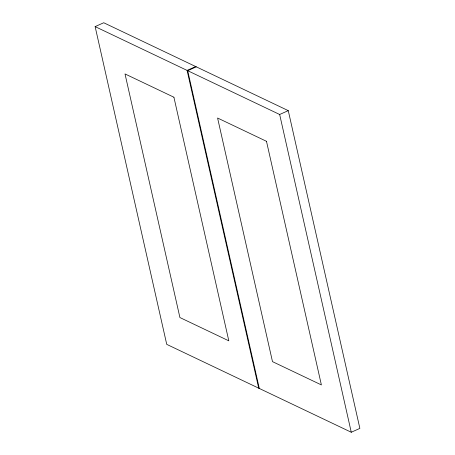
<?xml version="1.0" encoding="UTF-8"?>
<svg xmlns="http://www.w3.org/2000/svg" width="455" height="455" viewBox="0 0 455 455"><rect width="100%" height="100%" fill="white"/><g stroke="black" fill="none" stroke-linecap="round" stroke-linejoin="round"><path stroke-width="0.68" d="M95.129 26.606L103.729 22.75L288.265 110.639L359.871 428.394L351.271 432.25L166.735 344.361L95.129 26.606L279.66 114.489L288.265 110.639M195.69 66.549L187.085 70.4L258.696 388.161M196.304 66.84L187.699 70.696L259.31 388.451M279.66 114.489L351.271 432.25M173.912 97.222L125.011 73.932L179.913 317.545L228.814 340.835L173.912 97.222M266.488 141.312L217.587 118.021L272.488 361.634L321.389 384.924L266.488 141.312"/></g></svg>
